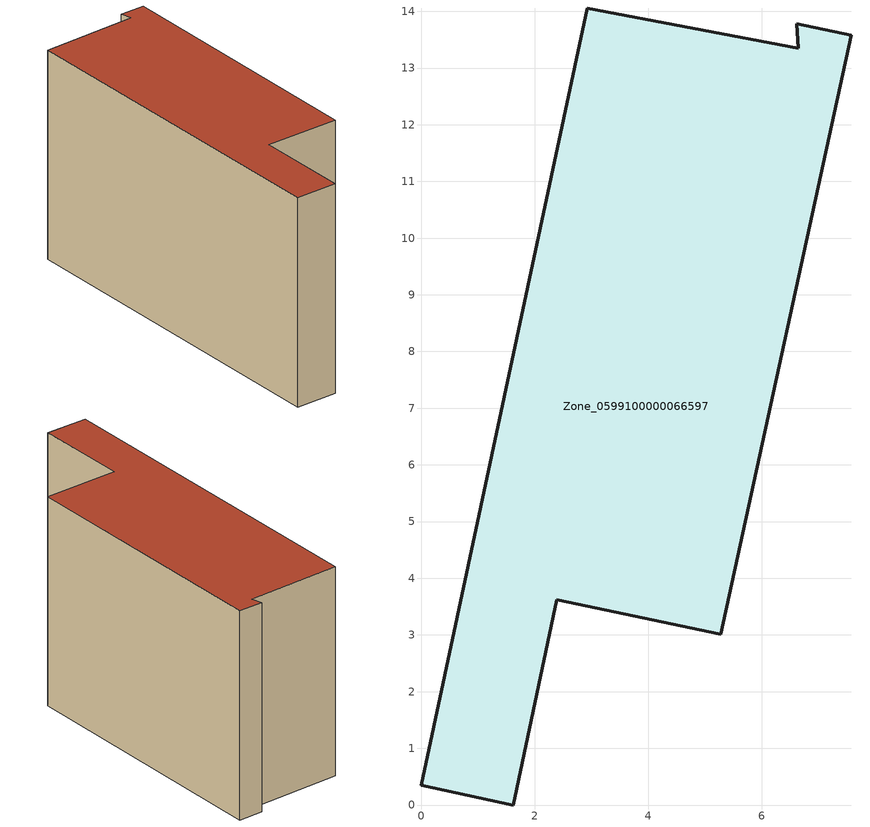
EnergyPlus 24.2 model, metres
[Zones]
Zone_0599100000066597
 floor ground (C_G): 2.39,3.62 1.62,0 0,0.35 2.93,14.06 6.65,13.35 6.62,13.79 7.58,13.58 5.28,3.01 z0
 wall outside (C_F): 2.93,14.06 0,0.35 1.62,0 2.39,3.62 5.28,3.01 7.58,13.58 6.62,13.79 6.65,13.35 2.93,14.06 z0:8.27
 roof outside (C_R): 6.65,13.35 2.93,14.06 0,0.35 1.62,0 2.39,3.62 5.28,3.01 7.58,13.58 6.62,13.79 z8.27
[BUILDING]
Pand.0599100000066597: North Axis=0; Terrain=City; Loads Convergence Tolerance Value=0.04; Temperature Convergence Tolerance Value=0.4; Solar Distribution=FullExterior; Maximum Number of Warmup Days=25; Minimum Number of Warmup Days=1
[Site:Location]
Rotterdam.The.Hague.AP_ZH_NLD Design_Conditions: Latitude=51.96; Longitude=4.45; Time Zone=1; Elevation=-4.5
[SITE:GROUNDTEMPERATURE:BUILDINGSURFACE]
18, 18, 18, 18, 18, 18, 18, 18, 18, 18, 18, 18
[MATERIAL] Thermal Absorptance=0.9; Solar Absorptance=0.7; Visible Absorptance=0.7
Name | Roughness | Thickness | Conductivity | Density | Specific Heat
G.TI.1975-1991 | MediumSmooth | 0.15 | 0.288461 | 540 | 1210
F.TI.1975-1991 | Rough | 0.3 | 0.230769 | 1920 | 840
R.TI.1975-1991 | MediumRough | 0.2 | 0.153846 | 1500 | 1000
[CONSTRUCTION]
C_G: G.TI.1975-1991
C_F: F.TI.1975-1991
C_R: R.TI.1975-1991
[ZONE]
Zone_0599100000066597: Type=1; Multiplier=1; Ceiling Height=Autocalculate; Volume=Autocalculate; Floor Area=autocalculate; Part of Total Floor Area=Yes
[ZONEINFILTRATION:DESIGNFLOWRATE]
Infil_Zone_0599100000066597: Zone or ZoneList or Space or SpaceList=Zone_0599100000066597; Schedule=AlwaysOn; Design Flow Rate Calculation Method=Flow/Area; Flow Rate per Floor Area=0.003; Constant Term Coefficient=1; Temperature Term Coefficient=0; Velocity Term Coefficient=0; Velocity Squared Term Coefficient=0
[HVACTEMPLATE:ZONE:IDEALLOADSAIRSYSTEM]
Zone_0599100000066597: Maximum Heating Supply Air Temperature=50; Minimum Cooling Supply Air Temperature=13; Maximum Heating Supply Air Humidity Ratio=0.0156; Minimum Cooling Supply Air Humidity Ratio=0.0077; Heating Limit=NoLimit; Cooling Limit=NoLimit; Dehumidification Control Type=ConstantSensibleHeatRatio; Cooling Sensible Heat Ratio=0.7; Dehumidification Setpoint=60; Humidification Control Type=None; Humidification Setpoint=30; Outdoor Air Method=None; Outdoor Air Flow Rate per Person=0.00944; Outdoor Air Flow Rate per Zone Floor Area=0; Outdoor Air Flow Rate per Zone=0; Demand Controlled Ventilation Type=None; Outdoor Air Economizer Type=NoEconomizer; Heat Recovery Type=None; Sensible Heat Recovery Effectiveness=0.7; Latent Heat Recovery Effectiveness=0.65
[ZONECONTROL:THERMOSTAT]
ThermostatControl_Zone_0599100000066597: Zone or ZoneList=Zone_0599100000066597; Control Type Schedule=DualSetpointControlType; Control 1=Thermostat_Zone_0599100000066597; Temperature Difference Between Cutout And Setpoint=0
[THERMOSTATSETPOINT:DUALSETPOINT]
Thermostat_Zone_0599100000066597: Heating Setpoint Temperature Schedule=HeatingSetpoint_Zone_0599100000066597; Cooling Setpoint Temperature Schedule=CoolingSetpoint_Zone_0599100000066597
[SCHEDULE:COMPACT]
HeatingSetpoint_Zone_0599100000066597: Through: 12/31, For: AllDays, Until: 24:00, 21
CoolingSetpoint_Zone_0599100000066597: Through: 12/31, For: AllDays, Until: 24:00, 24
DualSetpointControlType: Through: 12/31, For: AllDays, Until: 24:00, 4
AlwaysOn: Through: 12/31, For: AllDays, Until: 24:00, 1
